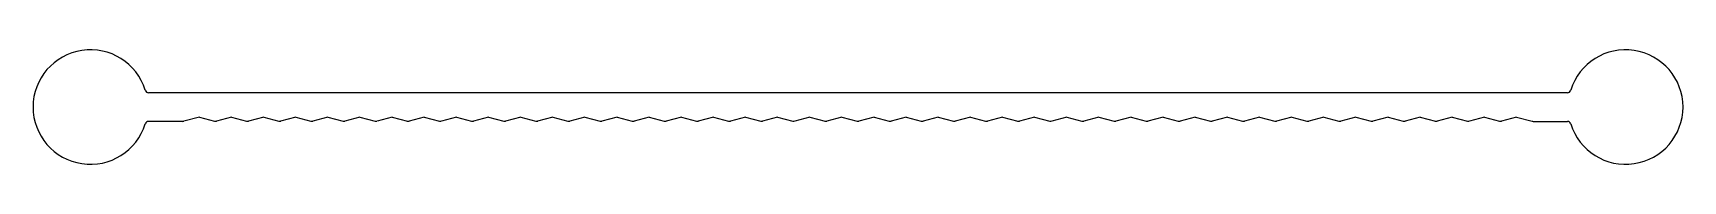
# Model space of a CAD drawing. Extents: x 1621 to 1736, y 1713 to 1721.
import ezdxf

# ---------------------------------------------------------------- set-up
doc = ezdxf.new("R2010")
doc.units = 0
doc.layers.get('0').update_dxf_attribs({"linetype": 'CONTINUOUS'})

msp = doc.modelspace()

# ---------------------------------------------------------------- linework, layer by layer
for p, q in [((1727.5, 1718.35), (1628.62, 1718.35)), ((1631.01, 1716.35), (1628.62, 1716.35)), ((1632.16, 1716.65), (1631.07, 1716.36)), ((1632.16, 1716.65), (1633.21, 1716.37)), ((1634.4, 1716.65), (1633.34, 1716.37)), ((1634.4, 1716.65), (1635.45, 1716.37)), ((1636.64, 1716.65), (1635.58, 1716.37)), ((1636.64, 1716.65), (1637.69, 1716.37)), ((1638.88, 1716.65), (1637.82, 1716.37)), ((1638.88, 1716.65), (1639.93, 1716.37)), ((1641.11, 1716.65), (1640.06, 1716.37)), ((1641.11, 1716.65), (1642.17, 1716.37)), ((1643.35, 1716.65), (1642.3, 1716.37)), ((1643.35, 1716.65), (1644.41, 1716.37)), ((1645.59, 1716.65), (1644.54, 1716.37)), ((1645.59, 1716.65), (1646.65, 1716.37)), ((1647.83, 1716.65), (1646.78, 1716.37)), ((1647.83, 1716.65), (1648.89, 1716.37)), ((1650.07, 1716.65), (1649.02, 1716.37)), ((1650.07, 1716.65), (1651.13, 1716.37)), ((1652.31, 1716.65), (1651.26, 1716.37)), ((1652.31, 1716.65), (1653.37, 1716.37)), ((1654.55, 1716.65), (1653.5, 1716.37)), ((1654.55, 1716.65), (1655.61, 1716.37)), ((1656.79, 1716.65), (1655.73, 1716.37)), ((1656.79, 1716.65), (1657.84, 1716.37)), ((1659.03, 1716.65), (1657.97, 1716.37)), ((1659.03, 1716.65), (1660.08, 1716.37)), ((1661.27, 1716.65), (1660.21, 1716.37)), ((1661.27, 1716.65), (1662.32, 1716.37)), ((1663.51, 1716.65), (1662.45, 1716.37)), ((1663.51, 1716.65), (1664.56, 1716.37)), ((1665.75, 1716.65), (1664.69, 1716.37)), ((1665.75, 1716.65), (1666.8, 1716.37)), ((1667.99, 1716.65), (1666.93, 1716.37)), ((1667.99, 1716.65), (1669.04, 1716.37)), ((1670.22, 1716.65), (1669.17, 1716.37)), ((1670.22, 1716.65), (1671.28, 1716.37)), ((1672.46, 1716.65), (1671.41, 1716.37)), ((1672.46, 1716.65), (1673.52, 1716.37)), ((1674.7, 1716.65), (1673.65, 1716.37)), ((1674.7, 1716.65), (1675.76, 1716.37)), ((1676.94, 1716.65), (1675.89, 1716.37)), ((1676.94, 1716.65), (1677.99, 1716.37)), ((1679.18, 1716.65), (1678.12, 1716.37)), ((1679.18, 1716.65), (1680.23, 1716.37)), ((1681.41, 1716.65), (1680.36, 1716.37)), ((1681.41, 1716.65), (1682.47, 1716.37)), ((1683.65, 1716.65), (1682.6, 1716.37)), ((1683.65, 1716.65), (1684.71, 1716.37)), ((1685.89, 1716.65), (1684.84, 1716.37)), ((1685.89, 1716.65), (1686.95, 1716.37)), ((1688.13, 1716.65), (1687.08, 1716.37)), ((1688.13, 1716.65), (1689.19, 1716.37)), ((1690.37, 1716.65), (1689.32, 1716.37)), ((1690.37, 1716.65), (1691.43, 1716.37)), ((1692.61, 1716.65), (1691.56, 1716.37)), ((1692.61, 1716.65), (1693.67, 1716.37)), ((1694.85, 1716.65), (1693.8, 1716.37)), ((1694.85, 1716.65), (1695.91, 1716.37)), ((1697.09, 1716.65), (1696.03, 1716.37)), ((1697.09, 1716.65), (1698.14, 1716.37)), ((1699.33, 1716.65), (1698.27, 1716.37)), ((1699.33, 1716.65), (1700.38, 1716.37)), ((1701.57, 1716.65), (1700.51, 1716.37)), ((1701.57, 1716.65), (1702.62, 1716.37)), ((1703.81, 1716.65), (1702.75, 1716.37)), ((1703.81, 1716.65), (1704.86, 1716.37)), ((1706.05, 1716.65), (1704.99, 1716.37)), ((1706.05, 1716.65), (1707.1, 1716.37)), ((1708.29, 1716.65), (1707.23, 1716.37)), ((1708.29, 1716.65), (1709.34, 1716.37)), ((1710.52, 1716.65), (1709.47, 1716.37)), ((1710.52, 1716.65), (1711.58, 1716.37)), ((1712.76, 1716.65), (1711.71, 1716.37)), ((1712.76, 1716.65), (1713.82, 1716.37)), ((1715, 1716.65), (1713.95, 1716.37)), ((1715, 1716.65), (1716.06, 1716.37)), ((1717.24, 1716.65), (1716.19, 1716.37)), ((1717.24, 1716.65), (1718.3, 1716.37)), ((1719.48, 1716.65), (1718.43, 1716.37)), ((1719.48, 1716.65), (1720.54, 1716.37)), ((1721.72, 1716.65), (1720.67, 1716.37)), ((1721.72, 1716.65), (1722.78, 1716.37)), ((1723.96, 1716.65), (1722.91, 1716.37)), ((1723.96, 1716.65), (1725.05, 1716.36)), ((1725.11, 1716.35), (1727.5, 1716.35))]:
    msp.add_line(p, q)
for centre, radius, start, end in [((1624.56, 1717.35), 4, 17.1046, 342.8954), ((1731.56, 1717.35), 4, 197.1046, 162.8954), ((1628.62, 1718.6), 0.25, 197.1046, 270), ((1727.5, 1718.6), 0.25, 270, 342.8954), ((1628.62, 1716.1), 0.25, 90, 162.8954), ((1631.01, 1716.6), 0.25, 270, 285), ((1633.28, 1716.61), 0.25, 255, 285), ((1635.52, 1716.61), 0.25, 255, 285), ((1637.76, 1716.61), 0.25, 255, 285), ((1640, 1716.61), 0.25, 255, 285), ((1642.23, 1716.61), 0.25, 255, 285), ((1644.47, 1716.61), 0.25, 255, 285), ((1646.71, 1716.61), 0.25, 255, 285), ((1648.95, 1716.61), 0.25, 255, 285), ((1651.19, 1716.61), 0.25, 255, 285), ((1653.43, 1716.61), 0.25, 255, 285), ((1655.67, 1716.61), 0.25, 255, 285), ((1657.91, 1716.61), 0.25, 255, 285), ((1660.15, 1716.61), 0.25, 255, 285), ((1662.39, 1716.61), 0.25, 255, 285), ((1664.63, 1716.61), 0.25, 255, 285), ((1666.87, 1716.61), 0.25, 255, 285), ((1669.11, 1716.61), 0.25, 255, 285), ((1671.34, 1716.61), 0.25, 255, 285), ((1673.58, 1716.61), 0.25, 255, 285), ((1675.82, 1716.61), 0.25, 255, 285), ((1678.06, 1716.61), 0.25, 255, 285), ((1680.3, 1716.61), 0.25, 255, 285), ((1682.53, 1716.61), 0.25, 255, 285), ((1684.77, 1716.61), 0.25, 255, 285), ((1687.01, 1716.61), 0.25, 255, 285), ((1689.25, 1716.61), 0.25, 255, 285), ((1691.49, 1716.61), 0.25, 255, 285), ((1693.73, 1716.61), 0.25, 255, 285), ((1695.97, 1716.61), 0.25, 255, 285), ((1698.21, 1716.61), 0.25, 255, 285), ((1700.45, 1716.61), 0.25, 255, 285), ((1702.69, 1716.61), 0.25, 255, 285), ((1704.93, 1716.61), 0.25, 255, 285), ((1707.17, 1716.61), 0.25, 255, 285), ((1709.41, 1716.61), 0.25, 255, 285), ((1711.64, 1716.61), 0.25, 255, 285), ((1713.88, 1716.61), 0.25, 255, 285), ((1716.12, 1716.61), 0.25, 255, 285), ((1718.36, 1716.61), 0.25, 255, 285), ((1720.6, 1716.61), 0.25, 255, 285), ((1722.84, 1716.61), 0.25, 255, 285), ((1725.11, 1716.6), 0.25, 255, 270), ((1727.5, 1716.1), 0.25, 17.1046, 90)]:
    msp.add_arc(centre, radius, start, end)

doc.saveas('drawing.dxf')
